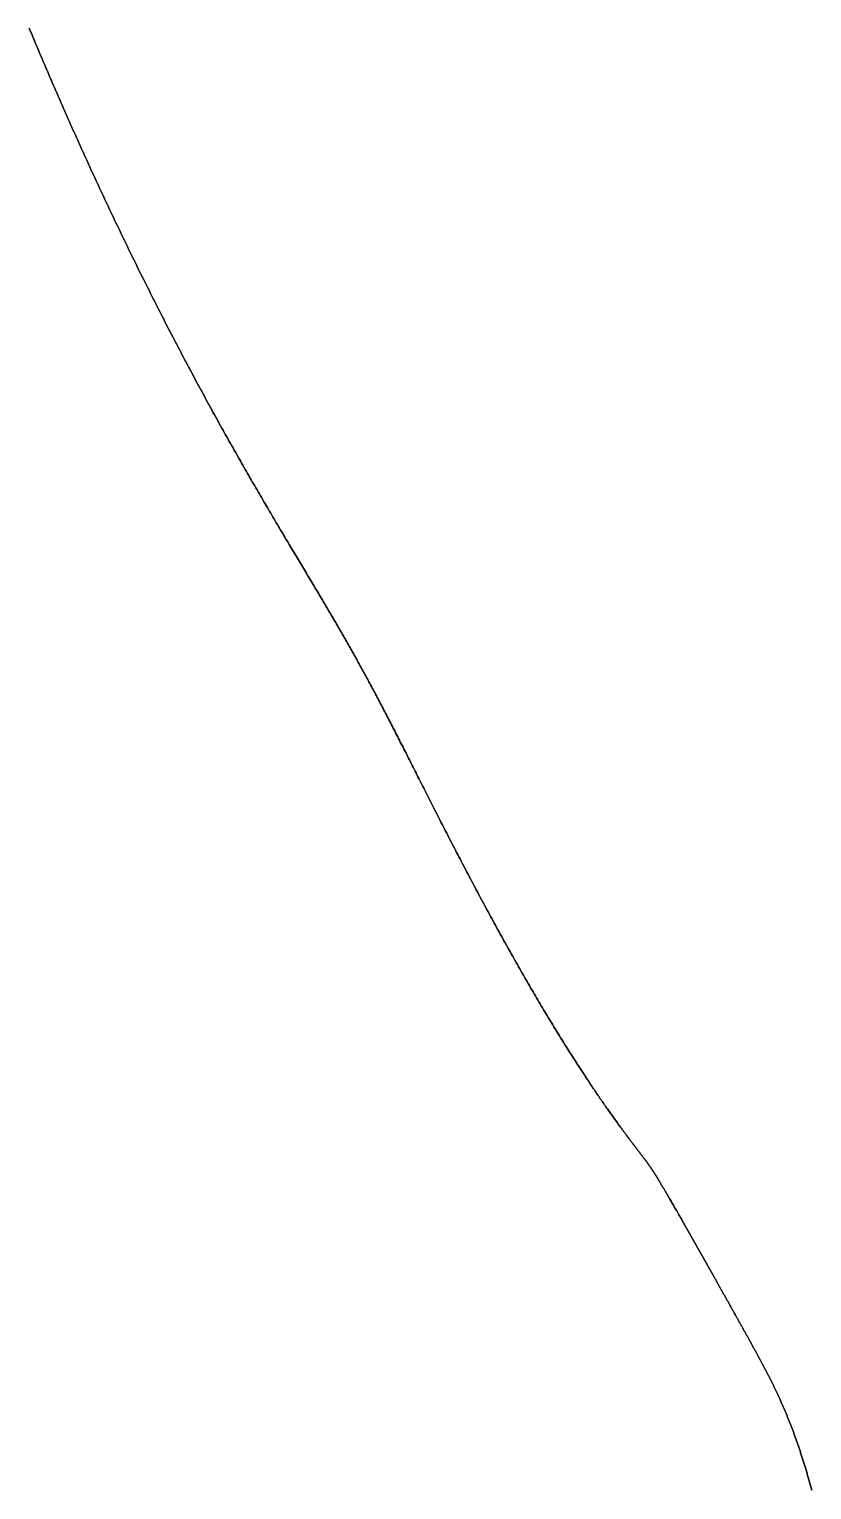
# Model space of a CAD drawing. Header units: inches. Extents: x 130170 to 284068, y 377793 to 804530.
# Drawn here: x 253971.2 to 254018.1, y 736080.4 to 736167.9 of the extents above; entities that cross this region are included whole.
import ezdxf

# ---------------------------------------------------------------- set-up
doc = ezdxf.new("R2010")
doc.units = ezdxf.units.IN
doc.header["$MEASUREMENT"] = 0
doc.layers.add('muni_il', color=7, linetype='Continuous')

msp = doc.modelspace()

# ---------------------------------------------------------------- linework, layer by layer
at = {"layer": 'muni_il'}
for points in [[(253971.24, 736167.952), (253971.304, 736167.799), (253971.367, 736167.646), (253971.431, 736167.493), (253971.496, 736167.34), (253971.56, 736167.186), (253971.624, 736167.033), (253971.689, 736166.879), (253971.754, 736166.725), (253971.819, 736166.57), (253971.885, 736166.416), (253971.95, 736166.261), (253972.016, 736166.106), (253972.082, 736165.951), (253972.148, 736165.796), (253972.214, 736165.641), (253972.28, 736165.485), (253972.347, 736165.33), (253972.414, 736165.174), (253972.481, 736165.018), (253972.548, 736164.862), (253972.616, 736164.705), (253972.683, 736164.549), (253972.751, 736164.393), (253972.819, 736164.236), (253972.887, 736164.079), (253972.956, 736163.922), (253973.024, 736163.765), (253973.093, 736163.608), (253973.162, 736163.45), (253973.231, 736163.293), (253973.3, 736163.135), (253973.369, 736162.978), (253973.439, 736162.82), (253973.509, 736162.662), (253973.579, 736162.504), (253973.649, 736162.346), (253973.719, 736162.187), (253973.79, 736162.029), (253973.86, 736161.871), (253973.931, 736161.712), (253974.002, 736161.554), (253974.073, 736161.395), (253974.144, 736161.236), (253974.216, 736161.078), (253974.288, 736160.919), (253974.359, 736160.76), (253974.431, 736160.601), (253974.503, 736160.442), (253974.576, 736160.283), (253974.648, 736160.124), (253974.721, 736159.964), (253974.793, 736159.805), (253974.866, 736159.646), (253974.939, 736159.487), (253975.013, 736159.328), (253975.086, 736159.168), (253975.159, 736159.009), (253975.233, 736158.85), (253975.307, 736158.69), (253975.381, 736158.531), (253975.455, 736158.372), (253975.529, 736158.213), (253975.604, 736158.053), (253975.678, 736157.894), (253975.753, 736157.735), (253975.827, 736157.575), (253975.902, 736157.416), (253975.977, 736157.257), (253976.052, 736157.098), (253976.128, 736156.939), (253976.203, 736156.78), (253976.279, 736156.621), (253976.354, 736156.462), (253976.43, 736156.303), (253976.506, 736156.144), (253976.582, 736155.986), (253976.658, 736155.827), (253976.734, 736155.669), (253976.81, 736155.51), (253976.887, 736155.352), (253976.963, 736155.193), (253977.04, 736155.035), (253977.116, 736154.877), (253977.193, 736154.719), (253977.27, 736154.562), (253977.347, 736154.404), (253977.424, 736154.246), (253977.501, 736154.089), (253977.578, 736153.932), (253977.656, 736153.775), (253977.733, 736153.618), (253977.81, 736153.461), (253977.888, 736153.304), (253977.965, 736153.148), (253978.043, 736152.992), (253978.121, 736152.835), (253978.198, 736152.68), (253978.276, 736152.524), (253978.354, 736152.368), (253978.432, 736152.213), (253978.51, 736152.058), (253978.588, 736151.903), (253978.666, 736151.748), (253978.744, 736151.594), (253978.822, 736151.44), (253978.9, 736151.286), (253978.978, 736151.132), (253979.057, 736150.978), (253979.135, 736150.825), (253979.213, 736150.672), (253979.291, 736150.52), (253979.369, 736150.367), (253979.448, 736150.215), (253979.526, 736150.063), (253979.604, 736149.912), (253979.682, 736149.76), (253979.761, 736149.609), (253979.839, 736149.459), (253979.917, 736149.308), (253979.995, 736149.158), (253980.073, 736149.008), (253980.152, 736148.859), (253980.23, 736148.71), (253980.308, 736148.561), (253980.386, 736148.413), (253980.464, 736148.265), (253980.542, 736148.117), (253980.62, 736147.97), (253980.698, 736147.823), (253980.776, 736147.676), (253980.854, 736147.53), (253980.931, 736147.384), (253981.009, 736147.239), (253981.087, 736147.093), (253981.164, 736146.949), (253981.242, 736146.804), (253981.319, 736146.661), (253981.396, 736146.517), (253981.474, 736146.374), (253981.551, 736146.231), (253981.628, 736146.089), (253981.705, 736145.947), (253981.782, 736145.806), (253981.859, 736145.665), (253981.935, 736145.525), (253982.012, 736145.384), (253982.088, 736145.245), (253982.165, 736145.106), (253982.241, 736144.967), (253982.317, 736144.829), (253982.393, 736144.691), (253982.469, 736144.554), (253982.545, 736144.417), (253982.62, 736144.281), (253982.696, 736144.145), (253982.771, 736144.009), (253982.846, 736143.874), (253982.921, 736143.74), (253982.996, 736143.606), (253983.071, 736143.473), (253983.145, 736143.34), (253983.22, 736143.207), (253983.294, 736143.075), (253983.368, 736142.944), (253983.442, 736142.813), (253983.515, 736142.683), (253983.589, 736142.553), (253983.662, 736142.423), (253983.736, 736142.295), (253983.808, 736142.166), (253983.881, 736142.038), (253983.954, 736141.911), (253984.026, 736141.784), (253984.099, 736141.658), (253984.171, 736141.533), (253984.242, 736141.407), (253984.314, 736141.283), (253984.385, 736141.159), (253984.457, 736141.035), (253984.528, 736140.912), (253984.598, 736140.789), (253984.669, 736140.668), (253984.739, 736140.546), (253984.809, 736140.425), (253984.879, 736140.305), (253984.949, 736140.185), (253985.018, 736140.066), (253985.088, 736139.947), (253985.157, 736139.829), (253985.225, 736139.711), (253985.294, 736139.594), (253985.362, 736139.477), (253985.43, 736139.361), (253985.498, 736139.246), (253985.566, 736139.131), (253985.633, 736139.016), (253985.7, 736138.902), (253985.767, 736138.789), (253985.833, 736138.676), (253985.9, 736138.564), (253985.966, 736138.452), (253986.032, 736138.341), (253986.097, 736138.23), (253986.163, 736138.12), (253986.228, 736138.01), (253986.293, 736137.901), (253986.357, 736137.792), (253986.422, 736137.683), (253986.486, 736137.576), (253986.55, 736137.468), (253986.613, 736137.362), (253986.677, 736137.255), (253986.74, 736137.15), (253986.802, 736137.044), (253986.865, 736136.939), (253986.927, 736136.835), (253986.989, 736136.731), (253987.051, 736136.628), (253987.113, 736136.525), (253987.174, 736136.422), (253987.235, 736136.32), (253987.296, 736136.218), (253987.356, 736136.117), (253987.417, 736136.017), (253987.477, 736135.916), (253987.536, 736135.816), (253987.596, 736135.717), (253987.655, 736135.618), (253987.714, 736135.519), (253987.773, 736135.421), (253987.832, 736135.323), (253987.89, 736135.226), (253987.948, 736135.129), (253988.006, 736135.032), (253988.063, 736134.935), (253988.121, 736134.84), (253988.178, 736134.744), (253988.235, 736134.649), (253988.291, 736134.554), (253988.348, 736134.459), (253988.404, 736134.365), (253988.46, 736134.271), (253988.516, 736134.177), (253988.571, 736134.084), (253988.626, 736133.991), (253988.682, 736133.898), (253988.736, 736133.806), (253988.791, 736133.714), (253988.846, 736133.622), (253988.9, 736133.53), (253988.954, 736133.439), (253989.008, 736133.348), (253989.061, 736133.257), (253989.115, 736133.166), (253989.168, 736133.076), (253989.221, 736132.985), (253989.274, 736132.895), (253989.327, 736132.805), (253989.379, 736132.716), (253989.432, 736132.626), (253989.484, 736132.537), (253989.536, 736132.447), (253989.588, 736132.358), (253989.64, 736132.27), (253989.691, 736132.181), (253989.743, 736132.092), (253989.794, 736132.003), (253989.845, 736131.915), (253989.896, 736131.827), (253989.947, 736131.738), (253989.998, 736131.65), (253990.048, 736131.562), (253990.099, 736131.474), (253990.149, 736131.386), (253990.2, 736131.298), (253990.25, 736131.21), (253990.3, 736131.122), (253990.35, 736131.034), (253990.4, 736130.946), (253990.449, 736130.858), (253990.499, 736130.77), (253990.549, 736130.681), (253990.598, 736130.593), (253990.648, 736130.505), (253990.697, 736130.417), (253990.746, 736130.329), (253990.796, 736130.24), (253990.845, 736130.152), (253990.894, 736130.063), (253990.943, 736129.974), (253990.992, 736129.886), (253991.042, 736129.797), (253991.091, 736129.708), (253991.14, 736129.618), (253991.189, 736129.529), (253991.238, 736129.439), (253991.287, 736129.35), (253991.336, 736129.26), (253991.385, 736129.17), (253991.434, 736129.079), (253991.483, 736128.989), (253991.532, 736128.898), (253991.581, 736128.807), (253991.63, 736128.716), (253991.679, 736128.624), (253991.728, 736128.533), (253991.777, 736128.441), (253991.827, 736128.348), (253991.876, 736128.256), (253991.925, 736128.163), (253991.975, 736128.07), (253992.024, 736127.976), (253992.074, 736127.883), (253992.123, 736127.789), (253992.173, 736127.694), (253992.223, 736127.599), (253992.273, 736127.504), (253992.323, 736127.409), (253992.373, 736127.313), (253992.423, 736127.217), (253992.474, 736127.121), (253992.524, 736127.024), (253992.575, 736126.926), (253992.626, 736126.829), (253992.676, 736126.731), (253992.727, 736126.632), (253992.779, 736126.533), (253992.83, 736126.434), (253992.881, 736126.334), (253992.933, 736126.234), (253992.985, 736126.134), (253993.037, 736126.033), (253993.089, 736125.931), (253993.141, 736125.829), (253993.193, 736125.727), (253993.246, 736125.624), (253993.299, 736125.521), (253993.352, 736125.417), (253993.405, 736125.313), (253993.458, 736125.209), (253993.512, 736125.104), (253993.566, 736124.998), (253993.62, 736124.892), (253993.674, 736124.785), (253993.728, 736124.678), (253993.783, 736124.571), (253993.838, 736124.463), (253993.893, 736124.354), (253993.948, 736124.245), (253994.004, 736124.136), (253994.059, 736124.026), (253994.115, 736123.916), (253994.171, 736123.805), (253994.228, 736123.693), (253994.285, 736123.581), (253994.342, 736123.469), (253994.399, 736123.356), (253994.456, 736123.243), (253994.514, 736123.129), (253994.572, 736123.014), (253994.63, 736122.9), (253994.688, 736122.784), (253994.747, 736122.668), (253994.806, 736122.552), (253994.865, 736122.435), (253994.925, 736122.318), (253994.984, 736122.2), (253995.044, 736122.082), (253995.105, 736121.963), (253995.165, 736121.844), (253995.226, 736121.724), (253995.287, 736121.604), (253995.348, 736121.484), (253995.41, 736121.363), (253995.472, 736121.241), (253995.534, 736121.119), (253995.596, 736120.997), (253995.659, 736120.874), (253995.722, 736120.751), (253995.785, 736120.627), (253995.848, 736120.503), (253995.912, 736120.379), (253995.976, 736120.254), (253996.04, 736120.129), (253996.104, 736120.003), (253996.169, 736119.877), (253996.234, 736119.751), (253996.299, 736119.624), (253996.365, 736119.497), (253996.43, 736119.369), (253996.496, 736119.241), (253996.562, 736119.113), (253996.629, 736118.985), (253996.696, 736118.856), (253996.763, 736118.727), (253996.83, 736118.598), (253996.897, 736118.468), (253996.965, 736118.338), (253997.033, 736118.208), (253997.101, 736118.078), (253997.169, 736117.947), (253997.237, 736117.816), (253997.306, 736117.685), (253997.375, 736117.554), (253997.444, 736117.422), (253997.513, 736117.29), (253997.583, 736117.158), (253997.653, 736117.026), (253997.723, 736116.894), (253997.793, 736116.762), (253997.863, 736116.629), (253997.933, 736116.497), (253998.004, 736116.364), (253998.075, 736116.231), (253998.146, 736116.098), (253998.217, 736115.965), (253998.288, 736115.832), (253998.359, 736115.699), (253998.431, 736115.566), (253998.503, 736115.433), (253998.574, 736115.3), (253998.646, 736115.167), (253998.718, 736115.034), (253998.79, 736114.901), (253998.863, 736114.768), (253998.935, 736114.635), (253999.007, 736114.502), (253999.08, 736114.369), (253999.152, 736114.237), (253999.225, 736114.104), (253999.298, 736113.972), (253999.37, 736113.84), (253999.443, 736113.707), (253999.516, 736113.576), (253999.589, 736113.444), (253999.662, 736113.312), (253999.735, 736113.181), (253999.808, 736113.05), (253999.881, 736112.919), (253999.954, 736112.789), (254000.027, 736112.659), (254000.1, 736112.529), (254000.173, 736112.399), (254000.246, 736112.27), (254000.318, 736112.141), (254000.391, 736112.012), (254000.464, 736111.884), (254000.537, 736111.756), (254000.61, 736111.629), (254000.682, 736111.501), (254000.755, 736111.375), (254000.827, 736111.248), (254000.899, 736111.123), (254000.972, 736110.997), (254001.044, 736110.872), (254001.116, 736110.748), (254001.188, 736110.624), (254001.26, 736110.5), (254001.331, 736110.378), (254001.403, 736110.255), (254001.474, 736110.133), (254001.545, 736110.012), (254001.616, 736109.891), (254001.687, 736109.771), (254001.758, 736109.651), (254001.828, 736109.532), (254001.899, 736109.414), (254001.969, 736109.296), (254002.039, 736109.179), (254002.108, 736109.063), (254002.178, 736108.947), (254002.247, 736108.832), (254002.316, 736108.717), (254002.385, 736108.603), (254002.453, 736108.49), (254002.521, 736108.378), (254002.589, 736108.266), (254002.657, 736108.155), (254002.724, 736108.045), (254002.791, 736107.935), (254002.858, 736107.826), (254002.925, 736107.718), (254002.991, 736107.611), (254003.057, 736107.504), (254003.122, 736107.399), (254003.188, 736107.294), (254003.253, 736107.19), (254003.317, 736107.086), (254003.382, 736106.983), (254003.446, 736106.882), (254003.509, 736106.781), (254003.573, 736106.681), (254003.635, 736106.581), (254003.698, 736106.483), (254003.76, 736106.385), (254003.822, 736106.288), (254003.883, 736106.192), (254003.944, 736106.097), (254004.005, 736106.002), (254004.065, 736105.909), (254004.125, 736105.816), (254004.184, 736105.725), (254004.243, 736105.634), (254004.302, 736105.544), (254004.36, 736105.454), (254004.418, 736105.366), (254004.475, 736105.279), (254004.532, 736105.192), (254004.589, 736105.106), (254004.645, 736105.021), (254004.7, 736104.938), (254004.756, 736104.854), (254004.81, 736104.772), (254004.865, 736104.691), (254004.918, 736104.61), (254004.972, 736104.531), (254005.025, 736104.452), (254005.077, 736104.374), (254005.129, 736104.297), (254005.181, 736104.221), (254005.232, 736104.146), (254005.283, 736104.071), (254005.333, 736103.998), (254005.383, 736103.925), (254005.432, 736103.853), (254005.481, 736103.782), (254005.529, 736103.712), (254005.577, 736103.643), (254005.624, 736103.575), (254005.671, 736103.507), (254005.718, 736103.44), (254005.764, 736103.374), (254005.809, 736103.309), (254005.854, 736103.245), (254005.899, 736103.182), (254005.943, 736103.119), (254005.986, 736103.057), (254006.03, 736102.997), (254006.072, 736102.936), (254006.114, 736102.877), (254006.156, 736102.819), (254006.197, 736102.761), (254006.238, 736102.704), (254006.278, 736102.648), (254006.318, 736102.592), (254006.357, 736102.538), (254006.396, 736102.484), (254006.435, 736102.431), (254006.473, 736102.378), (254006.51, 736102.327), (254006.547, 736102.276), (254006.584, 736102.226), (254006.62, 736102.177), (254006.655, 736102.128), (254006.69, 736102.08), (254006.725, 736102.033), (254006.759, 736101.986), (254006.793, 736101.941), (254006.826, 736101.895), (254006.859, 736101.851), (254006.892, 736101.807), (254006.924, 736101.764), (254006.955, 736101.722), (254006.986, 736101.68), (254007.017, 736101.639), (254007.047, 736101.598), (254007.077, 736101.559), (254007.106, 736101.519), (254007.136, 736101.481), (254007.164, 736101.443), (254007.192, 736101.405), (254007.22, 736101.369), (254007.247, 736101.332), (254007.274, 736101.297), (254007.301, 736101.262), (254007.327, 736101.227), (254007.352, 736101.193), (254007.378, 736101.16), (254007.403, 736101.127), (254007.427, 736101.095), (254007.451, 736101.063), (254007.475, 736101.032), (254007.499, 736101.001), (254007.522, 736100.971), (254007.545, 736100.941), (254007.567, 736100.912), (254007.589, 736100.883), (254007.611, 736100.855), (254007.632, 736100.827), (254007.653, 736100.799), (254007.673, 736100.772), (254007.694, 736100.746), (254007.714, 736100.72), (254007.733, 736100.694), (254007.753, 736100.669), (254007.772, 736100.644), (254007.791, 736100.619), (254007.809, 736100.595), (254007.827, 736100.572), (254007.845, 736100.548), (254007.863, 736100.525), (254007.88, 736100.502), (254007.897, 736100.48), (254007.914, 736100.458), (254007.93, 736100.436), (254007.946, 736100.415), (254007.962, 736100.394), (254007.978, 736100.373), (254007.994, 736100.353), (254008.009, 736100.333), (254008.024, 736100.313), (254008.039, 736100.293), (254008.054, 736100.274), (254008.068, 736100.254), (254008.082, 736100.235), (254008.096, 736100.217), (254008.11, 736100.198), (254008.124, 736100.18), (254008.137, 736100.162), (254008.151, 736100.144), (254008.164, 736100.126), (254008.177, 736100.108), (254008.19, 736100.091), (254008.202, 736100.074), (254008.215, 736100.057), (254008.227, 736100.039), (254008.24, 736100.023), (254008.252, 736100.006), (254008.264, 736099.989), (254008.276, 736099.973), (254008.288, 736099.956), (254008.299, 736099.94), (254008.311, 736099.923), (254008.323, 736099.907), (254008.334, 736099.891), (254008.346, 736099.874), (254008.357, 736099.858), (254008.369, 736099.842), (254008.38, 736099.826), (254008.391, 736099.809), (254008.403, 736099.793), (254008.414, 736099.777), (254008.425, 736099.761), (254008.436, 736099.744), (254008.447, 736099.728), (254008.458, 736099.712), (254008.47, 736099.695), (254008.481, 736099.678), (254008.492, 736099.662), (254008.503, 736099.645), (254008.515, 736099.628), (254008.526, 736099.611), (254008.538, 736099.594), (254008.549, 736099.576), (254008.56, 736099.559), (254008.572, 736099.541), (254008.584, 736099.523), (254008.595, 736099.505), (254008.607, 736099.487), (254008.619, 736099.468), (254008.631, 736099.45), (254008.643, 736099.431), (254008.656, 736099.412), (254008.668, 736099.392), (254008.681, 736099.372), (254008.693, 736099.352), (254008.706, 736099.332), (254008.719, 736099.311), (254008.732, 736099.29), (254008.746, 736099.269), (254008.759, 736099.247), (254008.773, 736099.225), (254008.787, 736099.203), (254008.801, 736099.18), (254008.815, 736099.157), (254008.83, 736099.134), (254008.844, 736099.109), (254008.86, 736099.085), (254008.875, 736099.06), (254008.89, 736099.035), (254008.906, 736099.009), (254008.922, 736098.982), (254008.939, 736098.955), (254008.955, 736098.928), (254008.972, 736098.9), (254008.989, 736098.871), (254009.007, 736098.842), (254009.025, 736098.812), (254009.043, 736098.781), (254009.062, 736098.75), (254009.081, 736098.718), (254009.101, 736098.685), (254009.121, 736098.652), (254009.141, 736098.618), (254009.162, 736098.583), (254009.183, 736098.547), (254009.204, 736098.51), (254009.227, 736098.473), (254009.249, 736098.434), (254009.272, 736098.395), (254009.296, 736098.355), (254009.32, 736098.313), (254009.345, 736098.271), (254009.371, 736098.228), (254009.397, 736098.183), (254009.424, 736098.137), (254009.451, 736098.09), (254009.479, 736098.042), (254009.508, 736097.993), (254009.537, 736097.942), (254009.568, 736097.89), (254009.599, 736097.836), (254009.631, 736097.781), (254009.664, 736097.725), (254009.697, 736097.667), (254009.732, 736097.607), (254009.768, 736097.545), (254009.804, 736097.482), (254009.842, 736097.417), (254009.881, 736097.35), (254009.921, 736097.281), (254009.962, 736097.21), (254010.004, 736097.137), (254010.047, 736097.062), (254010.092, 736096.984), (254010.138, 736096.904), (254010.185, 736096.822), (254010.234, 736096.738), (254010.284, 736096.65), (254010.336, 736096.56), (254011.946, 736093.708), (254011.952, 736093.697), (254011.957, 736093.689), (254011.963, 736093.679), (254011.97, 736093.666), (254011.978, 736093.652), (254011.986, 736093.637), (254011.996, 736093.62), (254012.006, 736093.602), (254012.017, 736093.582), (254012.029, 736093.562), (254012.041, 736093.54), (254012.054, 736093.518), (254012.067, 736093.494), (254012.081, 736093.47), (254012.095, 736093.445), (254012.109, 736093.419), (254012.124, 736093.393), (254012.139, 736093.366), (254012.155, 736093.338), (254012.17, 736093.31), (254012.186, 736093.282), (254012.203, 736093.253), (254012.219, 736093.223), (254012.236, 736093.193), (254012.253, 736093.163), (254012.27, 736093.132), (254012.288, 736093.101), (254012.305, 736093.07), (254012.323, 736093.038), (254012.341, 736093.006), (254012.359, 736092.974), (254012.378, 736092.941), (254012.396, 736092.908), (254012.415, 736092.875), (254012.433, 736092.841), (254012.452, 736092.807), (254012.471, 736092.773), (254012.491, 736092.739), (254012.51, 736092.704), (254012.53, 736092.669), (254012.549, 736092.634), (254012.569, 736092.599), (254012.589, 736092.563), (254012.609, 736092.527), (254012.629, 736092.491), (254012.649, 736092.455), (254012.67, 736092.418), (254012.69, 736092.382), (254012.711, 736092.344), (254012.732, 736092.307), (254012.753, 736092.27), (254012.774, 736092.232), (254012.795, 736092.194), (254012.816, 736092.156), (254012.838, 736092.118), (254012.859, 736092.079), (254012.881, 736092.04), (254012.903, 736092.001), (254012.924, 736091.962), (254012.946, 736091.923), (254012.968, 736091.884), (254012.99, 736091.844), (254013.013, 736091.804), (254013.035, 736091.764), (254013.057, 736091.724), (254013.08, 736091.684), (254013.102, 736091.643), (254013.125, 736091.603), (254013.148, 736091.562), (254013.17, 736091.521), (254013.193, 736091.481), (254013.216, 736091.439), (254013.239, 736091.398), (254013.262, 736091.357), (254013.285, 736091.316), (254013.308, 736091.274), (254013.332, 736091.233), (254013.355, 736091.191), (254013.378, 736091.15), (254013.401, 736091.108), (254013.425, 736091.066), (254013.448, 736091.024), (254013.471, 736090.982), (254013.495, 736090.941), (254013.518, 736090.899), (254013.542, 736090.857), (254013.565, 736090.815), (254013.589, 736090.773), (254013.612, 736090.731), (254013.635, 736090.689), (254013.659, 736090.647), (254013.682, 736090.605), (254013.706, 736090.563), (254013.729, 736090.521), (254013.753, 736090.479), (254013.776, 736090.437), (254013.799, 736090.396), (254013.823, 736090.354), (254013.846, 736090.312), (254013.869, 736090.27), (254013.893, 736090.229), (254013.916, 736090.187), (254013.939, 736090.146), (254013.962, 736090.104), (254013.985, 736090.063), (254014.008, 736090.022), (254014.031, 736089.98), (254014.054, 736089.939), (254014.077, 736089.898), (254014.1, 736089.857), (254014.123, 736089.816), (254014.146, 736089.775), (254014.168, 736089.735), (254014.191, 736089.694), (254014.214, 736089.653), (254014.236, 736089.613), (254014.259, 736089.572), (254014.281, 736089.532), (254014.304, 736089.492), (254014.326, 736089.452), (254014.348, 736089.412), (254014.37, 736089.372), (254014.392, 736089.332), (254014.414, 736089.292), (254014.437, 736089.253), (254014.458, 736089.213), (254014.48, 736089.174), (254014.502, 736089.134), (254014.524, 736089.095), (254014.546, 736089.056), (254014.567, 736089.017), (254014.589, 736088.978), (254014.61, 736088.939), (254014.632, 736088.9), (254014.653, 736088.861), (254014.674, 736088.822), (254014.695, 736088.784), (254014.717, 736088.745), (254014.738, 736088.707), (254014.759, 736088.668), (254014.78, 736088.63), (254014.801, 736088.592), (254014.822, 736088.554), (254014.842, 736088.516), (254014.863, 736088.477), (254014.884, 736088.44), (254014.904, 736088.402), (254014.925, 736088.364), (254014.946, 736088.326), (254014.966, 736088.288), (254014.986, 736088.25), (254015.007, 736088.212), (254015.027, 736088.175), (254015.047, 736088.137), (254015.067, 736088.099), (254015.088, 736088.062), (254015.108, 736088.024), (254015.128, 736087.987), (254015.148, 736087.949), (254015.168, 736087.911), (254015.188, 736087.874), (254015.207, 736087.836), (254015.227, 736087.799), (254015.247, 736087.761), (254015.267, 736087.724), (254015.287, 736087.686), (254015.306, 736087.648), (254015.326, 736087.611), (254015.346, 736087.573), (254015.365, 736087.536), (254015.385, 736087.498), (254015.404, 736087.46), (254015.424, 736087.422), (254015.443, 736087.385), (254015.463, 736087.347), (254015.482, 736087.309), (254015.502, 736087.271), (254015.521, 736087.233), (254015.54, 736087.195), (254015.56, 736087.156), (254015.579, 736087.118), (254015.598, 736087.08), (254015.617, 736087.042), (254015.637, 736087.003), (254015.656, 736086.965), (254015.675, 736086.926), (254015.694, 736086.887), (254015.713, 736086.849), (254015.732, 736086.81), (254015.752, 736086.771), (254015.771, 736086.732), (254015.79, 736086.693), (254015.809, 736086.654), (254015.828, 736086.614), (254015.847, 736086.575), (254015.866, 736086.535), (254015.885, 736086.495), (254015.904, 736086.455), (254015.923, 736086.415), (254015.942, 736086.375), (254015.962, 736086.335), (254015.98, 736086.295), (254016, 736086.254), (254016.019, 736086.214), (254016.038, 736086.173), (254016.057, 736086.132), (254016.076, 736086.091), (254016.095, 736086.049), (254016.114, 736086.008), (254016.133, 736085.967), (254016.152, 736085.925), (254016.171, 736085.883), (254016.19, 736085.841), (254016.209, 736085.799), (254016.228, 736085.757), (254016.247, 736085.714), (254016.266, 736085.671), (254016.285, 736085.628), (254016.304, 736085.585), (254016.323, 736085.542), (254016.342, 736085.499), (254016.361, 736085.455), (254016.38, 736085.411), (254016.399, 736085.367), (254016.418, 736085.323), (254016.437, 736085.279), (254016.456, 736085.234), (254016.475, 736085.19), (254016.494, 736085.145), (254016.513, 736085.099), (254016.532, 736085.054), (254016.551, 736085.008), (254016.57, 736084.963), (254016.589, 736084.917), (254016.608, 736084.87), (254016.627, 736084.824), (254016.646, 736084.777), (254016.666, 736084.73), (254016.685, 736084.683), (254016.704, 736084.636), (254016.723, 736084.589), (254016.742, 736084.541), (254016.761, 736084.493), (254016.78, 736084.445), (254016.799, 736084.396), (254016.818, 736084.347), (254016.837, 736084.298), (254016.856, 736084.249), (254016.875, 736084.2), (254016.894, 736084.15), (254016.913, 736084.1), (254016.932, 736084.05), (254016.951, 736084), (254016.97, 736083.949), (254016.989, 736083.898), (254017.008, 736083.847), (254017.027, 736083.795), (254017.046, 736083.743), (254017.065, 736083.691), (254017.084, 736083.639), (254017.103, 736083.587), (254017.122, 736083.534), (254017.141, 736083.481), (254017.16, 736083.427), (254017.179, 736083.374), (254017.198, 736083.32), (254017.217, 736083.265), (254017.236, 736083.211), (254017.255, 736083.156), (254017.274, 736083.101), (254017.293, 736083.045), (254017.312, 736082.99), (254017.331, 736082.934), (254017.35, 736082.877), (254017.369, 736082.82), (254017.388, 736082.764), (254017.407, 736082.706), (254017.426, 736082.649), (254017.445, 736082.591), (254017.464, 736082.532), (254017.483, 736082.474), (254017.502, 736082.415), (254017.521, 736082.356), (254017.54, 736082.296), (254017.559, 736082.236), (254017.578, 736082.176), (254017.597, 736082.115), (254017.616, 736082.054), (254017.635, 736081.993), (254017.654, 736081.932), (254017.673, 736081.87), (254017.692, 736081.807), (254017.711, 736081.744), (254017.73, 736081.681), (254017.749, 736081.618), (254017.768, 736081.554), (254017.787, 736081.49), (254017.806, 736081.425), (254017.825, 736081.361), (254017.844, 736081.295), (254017.863, 736081.229), (254017.882, 736081.163), (254017.901, 736081.097), (254017.92, 736081.03), (254017.939, 736080.963), (254017.958, 736080.895), (254017.977, 736080.827), (254017.996, 736080.759), (254018.015, 736080.69), (254018.035, 736080.621), (254018.054, 736080.551), (254018.073, 736080.481), (254018.092, 736080.411)], [(254018.092, 736080.411), (254018.073, 736080.481), (254018.054, 736080.551), (254018.035, 736080.621), (254018.015, 736080.69), (254017.996, 736080.759), (254017.977, 736080.827), (254017.958, 736080.895), (254017.939, 736080.963), (254017.92, 736081.03), (254017.901, 736081.097), (254017.882, 736081.163), (254017.863, 736081.229), (254017.844, 736081.295), (254017.825, 736081.361), (254017.806, 736081.425), (254017.787, 736081.49), (254017.768, 736081.554), (254017.749, 736081.618), (254017.73, 736081.681), (254017.711, 736081.744), (254017.692, 736081.807), (254017.673, 736081.87), (254017.654, 736081.932), (254017.635, 736081.993), (254017.616, 736082.054), (254017.597, 736082.115), (254017.578, 736082.176), (254017.559, 736082.236), (254017.54, 736082.296), (254017.521, 736082.356), (254017.502, 736082.415), (254017.483, 736082.474), (254017.464, 736082.532), (254017.445, 736082.591), (254017.426, 736082.649), (254017.407, 736082.706), (254017.388, 736082.764), (254017.369, 736082.82), (254017.35, 736082.877), (254017.331, 736082.934), (254017.312, 736082.99), (254017.293, 736083.045), (254017.274, 736083.101), (254017.255, 736083.156), (254017.236, 736083.211), (254017.217, 736083.265), (254017.198, 736083.32), (254017.179, 736083.374), (254017.16, 736083.427), (254017.141, 736083.481), (254017.122, 736083.534), (254017.103, 736083.587), (254017.084, 736083.639), (254017.065, 736083.691), (254017.046, 736083.743), (254017.027, 736083.795), (254017.008, 736083.847), (254016.989, 736083.898), (254016.97, 736083.949), (254016.951, 736084), (254016.932, 736084.05), (254016.913, 736084.1), (254016.894, 736084.15), (254016.875, 736084.2), (254016.856, 736084.249), (254016.837, 736084.298), (254016.818, 736084.347), (254016.799, 736084.396), (254016.78, 736084.445), (254016.761, 736084.493), (254016.742, 736084.541), (254016.723, 736084.589), (254016.704, 736084.636), (254016.685, 736084.683), (254016.666, 736084.73), (254016.646, 736084.777), (254016.627, 736084.824), (254016.608, 736084.87), (254016.589, 736084.917), (254016.57, 736084.963), (254016.551, 736085.008), (254016.532, 736085.054), (254016.513, 736085.099), (254016.494, 736085.145), (254016.475, 736085.19), (254016.456, 736085.234), (254016.437, 736085.279), (254016.418, 736085.323), (254016.399, 736085.367), (254016.38, 736085.411), (254016.361, 736085.455), (254016.342, 736085.499), (254016.323, 736085.542), (254016.304, 736085.585), (254016.285, 736085.628), (254016.266, 736085.671), (254016.247, 736085.714), (254016.228, 736085.757), (254016.209, 736085.799), (254016.19, 736085.841), (254016.171, 736085.883), (254016.152, 736085.925), (254016.133, 736085.967), (254016.114, 736086.008), (254016.095, 736086.049), (254016.076, 736086.091), (254016.057, 736086.132), (254016.038, 736086.173), (254016.019, 736086.214), (254016, 736086.254), (254015.98, 736086.295), (254015.962, 736086.335), (254015.942, 736086.375), (254015.923, 736086.415), (254015.904, 736086.455), (254015.885, 736086.495), (254015.866, 736086.535), (254015.847, 736086.575), (254015.828, 736086.614), (254015.809, 736086.654), (254015.79, 736086.693), (254015.771, 736086.732), (254015.752, 736086.771), (254015.732, 736086.81), (254015.713, 736086.849), (254015.694, 736086.887), (254015.675, 736086.926), (254015.656, 736086.965), (254015.637, 736087.003), (254015.617, 736087.042), (254015.598, 736087.08), (254015.579, 736087.118), (254015.56, 736087.156), (254015.54, 736087.195), (254015.521, 736087.233), (254015.502, 736087.271), (254015.482, 736087.309), (254015.463, 736087.347), (254015.443, 736087.385), (254015.424, 736087.422), (254015.404, 736087.46), (254015.385, 736087.498), (254015.365, 736087.536), (254015.346, 736087.573), (254015.326, 736087.611), (254015.306, 736087.648), (254015.287, 736087.686), (254015.267, 736087.724), (254015.247, 736087.761), (254015.227, 736087.799), (254015.207, 736087.836), (254015.188, 736087.874), (254015.168, 736087.911), (254015.148, 736087.949), (254015.128, 736087.987), (254015.108, 736088.024), (254015.088, 736088.062), (254015.067, 736088.099), (254015.047, 736088.137), (254015.027, 736088.175), (254015.007, 736088.212), (254014.986, 736088.25), (254014.966, 736088.288), (254014.946, 736088.326), (254014.925, 736088.364), (254014.904, 736088.402), (254014.884, 736088.44), (254014.863, 736088.477), (254014.842, 736088.516), (254014.822, 736088.554), (254014.801, 736088.592), (254014.78, 736088.63), (254014.759, 736088.668), (254014.738, 736088.707), (254014.717, 736088.745), (254014.695, 736088.784), (254014.674, 736088.822), (254014.653, 736088.861), (254014.632, 736088.9), (254014.61, 736088.939), (254014.589, 736088.978), (254014.567, 736089.017), (254014.546, 736089.056), (254014.524, 736089.095), (254014.502, 736089.134), (254014.48, 736089.174), (254014.458, 736089.213), (254014.437, 736089.253), (254014.414, 736089.292), (254014.392, 736089.332), (254014.37, 736089.372), (254014.348, 736089.412), (254014.326, 736089.452), (254014.304, 736089.492), (254014.281, 736089.532), (254014.259, 736089.572), (254014.236, 736089.613), (254014.214, 736089.653), (254014.191, 736089.694), (254014.168, 736089.735), (254014.146, 736089.775), (254014.123, 736089.816), (254014.1, 736089.857), (254014.077, 736089.898), (254014.054, 736089.939), (254014.031, 736089.98), (254014.008, 736090.022), (254013.985, 736090.063), (254013.962, 736090.104), (254013.939, 736090.146), (254013.916, 736090.187), (254013.893, 736090.229), (254013.869, 736090.27), (254013.846, 736090.312), (254013.823, 736090.354), (254013.799, 736090.396), (254013.776, 736090.437), (254013.753, 736090.479), (254013.729, 736090.521), (254013.706, 736090.563), (254013.682, 736090.605), (254013.659, 736090.647), (254013.635, 736090.689), (254013.612, 736090.731), (254013.589, 736090.773), (254013.565, 736090.815), (254013.542, 736090.857), (254013.518, 736090.899), (254013.495, 736090.941), (254013.471, 736090.982), (254013.448, 736091.024), (254013.425, 736091.066), (254013.401, 736091.108), (254013.378, 736091.15), (254013.355, 736091.191), (254013.332, 736091.233), (254013.308, 736091.274), (254013.285, 736091.316), (254013.262, 736091.357), (254013.239, 736091.398), (254013.216, 736091.439), (254013.193, 736091.481), (254013.17, 736091.521), (254013.148, 736091.562), (254013.125, 736091.603), (254013.102, 736091.643), (254013.08, 736091.684), (254013.057, 736091.724), (254013.035, 736091.764), (254013.013, 736091.804), (254012.99, 736091.844), (254012.968, 736091.884), (254012.946, 736091.923), (254012.924, 736091.962), (254012.903, 736092.001), (254012.881, 736092.04), (254012.859, 736092.079), (254012.838, 736092.118), (254012.816, 736092.156), (254012.795, 736092.194), (254012.774, 736092.232), (254012.753, 736092.27), (254012.732, 736092.307), (254012.711, 736092.344), (254012.69, 736092.382), (254012.67, 736092.418), (254012.649, 736092.455), (254012.629, 736092.491), (254012.609, 736092.527), (254012.589, 736092.563), (254012.569, 736092.599), (254012.549, 736092.634), (254012.53, 736092.669), (254012.51, 736092.704), (254012.491, 736092.739), (254012.471, 736092.773), (254012.452, 736092.807), (254012.433, 736092.841), (254012.415, 736092.875), (254012.396, 736092.908), (254012.378, 736092.941), (254012.359, 736092.974), (254012.341, 736093.006), (254012.323, 736093.038), (254012.305, 736093.07), (254012.288, 736093.101), (254012.27, 736093.132), (254012.253, 736093.163), (254012.236, 736093.193), (254012.219, 736093.223), (254012.203, 736093.253), (254012.186, 736093.282), (254012.17, 736093.31), (254012.155, 736093.338), (254012.139, 736093.366), (254012.124, 736093.393), (254012.109, 736093.419), (254012.095, 736093.445), (254012.081, 736093.47), (254012.067, 736093.494), (254012.054, 736093.518), (254012.041, 736093.54), (254012.029, 736093.562), (254012.017, 736093.582), (254012.006, 736093.602), (254011.996, 736093.62), (254011.986, 736093.637), (254011.978, 736093.652), (254011.97, 736093.666), (254011.963, 736093.679), (254011.957, 736093.689), (254011.952, 736093.697), (254011.946, 736093.708), (254010.336, 736096.56), (254010.284, 736096.65), (254010.234, 736096.738), (254010.185, 736096.822), (254010.138, 736096.904), (254010.092, 736096.984), (254010.047, 736097.062), (254010.004, 736097.137), (254009.962, 736097.21), (254009.921, 736097.281), (254009.881, 736097.35), (254009.842, 736097.417), (254009.804, 736097.482), (254009.768, 736097.545), (254009.732, 736097.607), (254009.697, 736097.667), (254009.664, 736097.725), (254009.631, 736097.781), (254009.599, 736097.836), (254009.568, 736097.89), (254009.537, 736097.942), (254009.508, 736097.993), (254009.479, 736098.042), (254009.451, 736098.09), (254009.424, 736098.137), (254009.397, 736098.183), (254009.371, 736098.228), (254009.345, 736098.271), (254009.32, 736098.313), (254009.296, 736098.355), (254009.272, 736098.395), (254009.249, 736098.434), (254009.227, 736098.473), (254009.204, 736098.51), (254009.183, 736098.547), (254009.162, 736098.583), (254009.141, 736098.618), (254009.121, 736098.652), (254009.101, 736098.685), (254009.081, 736098.718), (254009.062, 736098.75), (254009.043, 736098.781), (254009.025, 736098.812), (254009.007, 736098.842), (254008.989, 736098.871), (254008.972, 736098.9), (254008.955, 736098.928), (254008.939, 736098.955), (254008.922, 736098.982), (254008.906, 736099.009), (254008.89, 736099.035), (254008.875, 736099.06), (254008.86, 736099.085), (254008.844, 736099.109), (254008.83, 736099.134), (254008.815, 736099.157), (254008.801, 736099.18), (254008.787, 736099.203), (254008.773, 736099.225), (254008.759, 736099.247), (254008.746, 736099.269), (254008.732, 736099.29), (254008.719, 736099.311), (254008.706, 736099.332), (254008.693, 736099.352), (254008.681, 736099.372), (254008.668, 736099.392), (254008.656, 736099.412), (254008.643, 736099.431), (254008.631, 736099.45), (254008.619, 736099.468), (254008.607, 736099.487), (254008.595, 736099.505), (254008.584, 736099.523), (254008.572, 736099.541), (254008.56, 736099.559), (254008.549, 736099.576), (254008.538, 736099.594), (254008.526, 736099.611), (254008.515, 736099.628), (254008.503, 736099.645), (254008.492, 736099.662), (254008.481, 736099.678), (254008.47, 736099.695), (254008.458, 736099.712), (254008.447, 736099.728), (254008.436, 736099.744), (254008.425, 736099.761), (254008.414, 736099.777), (254008.403, 736099.793), (254008.391, 736099.809), (254008.38, 736099.826), (254008.369, 736099.842), (254008.357, 736099.858), (254008.346, 736099.874), (254008.334, 736099.891), (254008.323, 736099.907), (254008.311, 736099.923), (254008.299, 736099.94), (254008.288, 736099.956), (254008.276, 736099.973), (254008.264, 736099.989), (254008.252, 736100.006), (254008.24, 736100.023), (254008.227, 736100.039), (254008.215, 736100.057), (254008.202, 736100.074), (254008.19, 736100.091), (254008.177, 736100.108), (254008.164, 736100.126), (254008.151, 736100.144), (254008.137, 736100.162), (254008.124, 736100.18), (254008.11, 736100.198), (254008.096, 736100.217), (254008.082, 736100.235), (254008.068, 736100.254), (254008.054, 736100.274), (254008.039, 736100.293), (254008.024, 736100.313), (254008.009, 736100.333), (254007.994, 736100.353), (254007.978, 736100.373), (254007.962, 736100.394), (254007.946, 736100.415), (254007.93, 736100.436), (254007.914, 736100.458), (254007.897, 736100.48), (254007.88, 736100.502), (254007.863, 736100.525), (254007.845, 736100.548), (254007.827, 736100.572), (254007.809, 736100.595), (254007.791, 736100.619), (254007.772, 736100.644), (254007.753, 736100.669), (254007.733, 736100.694), (254007.714, 736100.72), (254007.694, 736100.746), (254007.673, 736100.772), (254007.653, 736100.799), (254007.632, 736100.827), (254007.611, 736100.855), (254007.589, 736100.883), (254007.567, 736100.912), (254007.545, 736100.941), (254007.522, 736100.971), (254007.499, 736101.001), (254007.475, 736101.032), (254007.451, 736101.063), (254007.427, 736101.095), (254007.403, 736101.127), (254007.378, 736101.16), (254007.352, 736101.193), (254007.327, 736101.227), (254007.301, 736101.262), (254007.274, 736101.297), (254007.247, 736101.332), (254007.22, 736101.369), (254007.192, 736101.405), (254007.164, 736101.443), (254007.136, 736101.481), (254007.106, 736101.519), (254007.077, 736101.559), (254007.047, 736101.598), (254007.017, 736101.639), (254006.986, 736101.68), (254006.955, 736101.722), (254006.924, 736101.764), (254006.892, 736101.807), (254006.859, 736101.851), (254006.826, 736101.895), (254006.793, 736101.941), (254006.759, 736101.986), (254006.725, 736102.033), (254006.69, 736102.08), (254006.655, 736102.128), (254006.62, 736102.177), (254006.584, 736102.226), (254006.547, 736102.276), (254006.51, 736102.327), (254006.473, 736102.378), (254006.435, 736102.431), (254006.396, 736102.484), (254006.357, 736102.538), (254006.318, 736102.592), (254006.278, 736102.648), (254006.238, 736102.704), (254006.197, 736102.761), (254006.156, 736102.819), (254006.114, 736102.877), (254006.072, 736102.936), (254006.03, 736102.997), (254005.986, 736103.057), (254005.943, 736103.119), (254005.899, 736103.182), (254005.854, 736103.245), (254005.809, 736103.309), (254005.764, 736103.374), (254005.718, 736103.44), (254005.671, 736103.507), (254005.624, 736103.575), (254005.577, 736103.643), (254005.529, 736103.712), (254005.481, 736103.782), (254005.432, 736103.853), (254005.383, 736103.925), (254005.333, 736103.998), (254005.283, 736104.071), (254005.232, 736104.146), (254005.181, 736104.221), (254005.129, 736104.297), (254005.077, 736104.374), (254005.025, 736104.452), (254004.972, 736104.531), (254004.918, 736104.61), (254004.865, 736104.691), (254004.81, 736104.772), (254004.756, 736104.854), (254004.7, 736104.938), (254004.645, 736105.021), (254004.589, 736105.106), (254004.532, 736105.192), (254004.475, 736105.279), (254004.418, 736105.366), (254004.36, 736105.454), (254004.302, 736105.544), (254004.243, 736105.634), (254004.184, 736105.725), (254004.125, 736105.816), (254004.065, 736105.909), (254004.005, 736106.002), (254003.944, 736106.097), (254003.883, 736106.192), (254003.822, 736106.288), (254003.76, 736106.385), (254003.698, 736106.483), (254003.635, 736106.581), (254003.573, 736106.681), (254003.509, 736106.781), (254003.446, 736106.882), (254003.382, 736106.983), (254003.317, 736107.086), (254003.253, 736107.19), (254003.188, 736107.294), (254003.122, 736107.399), (254003.057, 736107.504), (254002.991, 736107.611), (254002.925, 736107.718), (254002.858, 736107.826), (254002.791, 736107.935), (254002.724, 736108.045), (254002.657, 736108.155), (254002.589, 736108.266), (254002.521, 736108.378), (254002.453, 736108.49), (254002.385, 736108.603), (254002.316, 736108.717), (254002.247, 736108.832), (254002.178, 736108.947), (254002.108, 736109.063), (254002.039, 736109.179), (254001.969, 736109.296), (254001.899, 736109.414), (254001.828, 736109.532), (254001.758, 736109.651), (254001.687, 736109.771), (254001.616, 736109.891), (254001.545, 736110.012), (254001.474, 736110.133), (254001.403, 736110.255), (254001.331, 736110.378), (254001.26, 736110.5), (254001.188, 736110.624), (254001.116, 736110.748), (254001.044, 736110.872), (254000.972, 736110.997), (254000.899, 736111.123), (254000.827, 736111.248), (254000.755, 736111.375), (254000.682, 736111.501), (254000.61, 736111.629), (254000.537, 736111.756), (254000.464, 736111.884), (254000.391, 736112.012), (254000.318, 736112.141), (254000.246, 736112.27), (254000.173, 736112.399), (254000.1, 736112.529), (254000.027, 736112.659), (253999.954, 736112.789), (253999.881, 736112.919), (253999.808, 736113.05), (253999.735, 736113.181), (253999.662, 736113.312), (253999.589, 736113.444), (253999.516, 736113.576), (253999.443, 736113.707), (253999.37, 736113.84), (253999.298, 736113.972), (253999.225, 736114.104), (253999.152, 736114.237), (253999.08, 736114.369), (253999.007, 736114.502), (253998.935, 736114.635), (253998.863, 736114.768), (253998.79, 736114.901), (253998.718, 736115.034), (253998.646, 736115.167), (253998.574, 736115.3), (253998.503, 736115.433), (253998.431, 736115.566), (253998.359, 736115.699), (253998.288, 736115.832), (253998.217, 736115.965), (253998.146, 736116.098), (253998.075, 736116.231), (253998.004, 736116.364), (253997.933, 736116.497), (253997.863, 736116.629), (253997.793, 736116.762), (253997.723, 736116.894), (253997.653, 736117.026), (253997.583, 736117.158), (253997.513, 736117.29), (253997.444, 736117.422), (253997.375, 736117.554), (253997.306, 736117.685), (253997.237, 736117.816), (253997.169, 736117.947), (253997.101, 736118.078), (253997.033, 736118.208), (253996.965, 736118.338), (253996.897, 736118.468), (253996.83, 736118.598), (253996.763, 736118.727), (253996.696, 736118.856), (253996.629, 736118.985), (253996.562, 736119.113), (253996.496, 736119.241), (253996.43, 736119.369), (253996.365, 736119.497), (253996.299, 736119.624), (253996.234, 736119.751), (253996.169, 736119.877), (253996.104, 736120.003), (253996.04, 736120.129), (253995.976, 736120.254), (253995.912, 736120.379), (253995.848, 736120.503), (253995.785, 736120.627), (253995.722, 736120.751), (253995.659, 736120.874), (253995.596, 736120.997), (253995.534, 736121.119), (253995.472, 736121.241), (253995.41, 736121.363), (253995.348, 736121.484), (253995.287, 736121.604), (253995.226, 736121.724), (253995.165, 736121.844), (253995.105, 736121.963), (253995.044, 736122.082), (253994.984, 736122.2), (253994.925, 736122.318), (253994.865, 736122.435), (253994.806, 736122.552), (253994.747, 736122.668), (253994.688, 736122.784), (253994.63, 736122.9), (253994.572, 736123.014), (253994.514, 736123.129), (253994.456, 736123.243), (253994.399, 736123.356), (253994.342, 736123.469), (253994.285, 736123.581), (253994.228, 736123.693), (253994.171, 736123.805), (253994.115, 736123.916), (253994.059, 736124.026), (253994.004, 736124.136), (253993.948, 736124.245), (253993.893, 736124.354), (253993.838, 736124.463), (253993.783, 736124.571), (253993.728, 736124.678), (253993.674, 736124.785), (253993.62, 736124.892), (253993.566, 736124.998), (253993.512, 736125.104), (253993.458, 736125.209), (253993.405, 736125.313), (253993.352, 736125.417), (253993.299, 736125.521), (253993.246, 736125.624), (253993.193, 736125.727), (253993.141, 736125.829), (253993.089, 736125.931), (253993.037, 736126.033), (253992.985, 736126.134), (253992.933, 736126.234), (253992.881, 736126.334), (253992.83, 736126.434), (253992.779, 736126.533), (253992.727, 736126.632), (253992.676, 736126.731), (253992.626, 736126.829), (253992.575, 736126.926), (253992.524, 736127.024), (253992.474, 736127.121), (253992.423, 736127.217), (253992.373, 736127.313), (253992.323, 736127.409), (253992.273, 736127.504), (253992.223, 736127.599), (253992.173, 736127.694), (253992.123, 736127.789), (253992.074, 736127.883), (253992.024, 736127.976), (253991.975, 736128.07), (253991.925, 736128.163), (253991.876, 736128.256), (253991.827, 736128.348), (253991.777, 736128.441), (253991.728, 736128.533), (253991.679, 736128.624), (253991.63, 736128.716), (253991.581, 736128.807), (253991.532, 736128.898), (253991.483, 736128.989), (253991.434, 736129.079), (253991.385, 736129.17), (253991.336, 736129.26), (253991.287, 736129.35), (253991.238, 736129.439), (253991.189, 736129.529), (253991.14, 736129.618), (253991.091, 736129.708), (253991.042, 736129.797), (253990.992, 736129.886), (253990.943, 736129.974), (253990.894, 736130.063), (253990.845, 736130.152), (253990.796, 736130.24), (253990.746, 736130.329), (253990.697, 736130.417), (253990.648, 736130.505), (253990.598, 736130.593), (253990.549, 736130.681), (253990.499, 736130.77), (253990.449, 736130.858), (253990.4, 736130.946), (253990.35, 736131.034), (253990.3, 736131.122), (253990.25, 736131.21), (253990.2, 736131.298), (253990.149, 736131.386), (253990.099, 736131.474), (253990.048, 736131.562), (253989.998, 736131.65), (253989.947, 736131.738), (253989.896, 736131.827), (253989.845, 736131.915), (253989.794, 736132.003), (253989.743, 736132.092), (253989.691, 736132.181), (253989.64, 736132.27), (253989.588, 736132.358), (253989.536, 736132.447), (253989.484, 736132.537), (253989.432, 736132.626), (253989.379, 736132.716), (253989.327, 736132.805), (253989.274, 736132.895), (253989.221, 736132.985), (253989.168, 736133.076), (253989.115, 736133.166), (253989.061, 736133.257), (253989.008, 736133.348), (253988.954, 736133.439), (253988.9, 736133.53), (253988.846, 736133.622), (253988.791, 736133.714), (253988.736, 736133.806), (253988.682, 736133.898), (253988.626, 736133.991), (253988.571, 736134.084), (253988.516, 736134.177), (253988.46, 736134.271), (253988.404, 736134.365), (253988.348, 736134.459), (253988.291, 736134.554), (253988.235, 736134.649), (253988.178, 736134.744), (253988.121, 736134.84), (253988.063, 736134.935), (253988.006, 736135.032), (253987.948, 736135.129), (253987.89, 736135.226), (253987.832, 736135.323), (253987.773, 736135.421), (253987.714, 736135.519), (253987.655, 736135.618), (253987.596, 736135.717), (253987.536, 736135.816), (253987.477, 736135.916), (253987.417, 736136.017), (253987.356, 736136.117), (253987.296, 736136.218), (253987.235, 736136.32), (253987.174, 736136.422), (253987.113, 736136.525), (253987.051, 736136.628), (253986.989, 736136.731), (253986.927, 736136.835), (253986.865, 736136.939), (253986.802, 736137.044), (253986.74, 736137.15), (253986.677, 736137.255), (253986.613, 736137.362), (253986.55, 736137.468), (253986.486, 736137.576), (253986.422, 736137.683), (253986.357, 736137.792), (253986.293, 736137.901), (253986.228, 736138.01), (253986.163, 736138.12), (253986.097, 736138.23), (253986.032, 736138.341), (253985.966, 736138.452), (253985.9, 736138.564), (253985.833, 736138.676), (253985.767, 736138.789), (253985.7, 736138.902), (253985.633, 736139.016), (253985.566, 736139.131), (253985.498, 736139.246), (253985.43, 736139.361), (253985.362, 736139.477), (253985.294, 736139.594), (253985.225, 736139.711), (253985.157, 736139.829), (253985.088, 736139.947), (253985.018, 736140.066), (253984.949, 736140.185), (253984.879, 736140.305), (253984.809, 736140.425), (253984.739, 736140.546), (253984.669, 736140.668), (253984.598, 736140.789), (253984.528, 736140.912), (253984.457, 736141.035), (253984.385, 736141.159), (253984.314, 736141.283), (253984.242, 736141.407), (253984.171, 736141.533), (253984.099, 736141.658), (253984.026, 736141.784), (253983.954, 736141.911), (253983.881, 736142.038), (253983.808, 736142.166), (253983.736, 736142.295), (253983.662, 736142.423), (253983.589, 736142.553), (253983.515, 736142.683), (253983.442, 736142.813), (253983.368, 736142.944), (253983.294, 736143.075), (253983.22, 736143.207), (253983.145, 736143.34), (253983.071, 736143.473), (253982.996, 736143.606), (253982.921, 736143.74), (253982.846, 736143.874), (253982.771, 736144.009), (253982.696, 736144.145), (253982.62, 736144.281), (253982.545, 736144.417), (253982.469, 736144.554), (253982.393, 736144.691), (253982.317, 736144.829), (253982.241, 736144.967), (253982.165, 736145.106), (253982.088, 736145.245), (253982.012, 736145.384), (253981.935, 736145.525), (253981.859, 736145.665), (253981.782, 736145.806), (253981.705, 736145.947), (253981.628, 736146.089), (253981.551, 736146.231), (253981.474, 736146.374), (253981.396, 736146.517), (253981.319, 736146.661), (253981.242, 736146.804), (253981.164, 736146.949), (253981.087, 736147.093), (253981.009, 736147.239), (253980.931, 736147.384), (253980.854, 736147.53), (253980.776, 736147.676), (253980.698, 736147.823), (253980.62, 736147.97), (253980.542, 736148.117), (253980.464, 736148.265), (253980.386, 736148.413), (253980.308, 736148.561), (253980.23, 736148.71), (253980.152, 736148.859), (253980.073, 736149.008), (253979.995, 736149.158), (253979.917, 736149.308), (253979.839, 736149.459), (253979.761, 736149.609), (253979.682, 736149.76), (253979.604, 736149.912), (253979.526, 736150.063), (253979.448, 736150.215), (253979.369, 736150.367), (253979.291, 736150.52), (253979.213, 736150.672), (253979.135, 736150.825), (253979.057, 736150.978), (253978.978, 736151.132), (253978.9, 736151.286), (253978.822, 736151.44), (253978.744, 736151.594), (253978.666, 736151.748), (253978.588, 736151.903), (253978.51, 736152.058), (253978.432, 736152.213), (253978.354, 736152.368), (253978.276, 736152.524), (253978.198, 736152.68), (253978.121, 736152.835), (253978.043, 736152.992), (253977.965, 736153.148), (253977.888, 736153.304), (253977.81, 736153.461), (253977.733, 736153.618), (253977.656, 736153.775), (253977.578, 736153.932), (253977.501, 736154.089), (253977.424, 736154.246), (253977.347, 736154.404), (253977.27, 736154.562), (253977.193, 736154.719), (253977.116, 736154.877), (253977.04, 736155.035), (253976.963, 736155.193), (253976.887, 736155.352), (253976.81, 736155.51), (253976.734, 736155.669), (253976.658, 736155.827), (253976.582, 736155.986), (253976.506, 736156.144), (253976.43, 736156.303), (253976.354, 736156.462), (253976.279, 736156.621), (253976.203, 736156.78), (253976.128, 736156.939), (253976.052, 736157.098), (253975.977, 736157.257), (253975.902, 736157.416), (253975.827, 736157.575), (253975.753, 736157.735), (253975.678, 736157.894), (253975.604, 736158.053), (253975.529, 736158.213), (253975.455, 736158.372), (253975.381, 736158.531), (253975.307, 736158.69), (253975.233, 736158.85), (253975.159, 736159.009), (253975.086, 736159.168), (253975.013, 736159.328), (253974.939, 736159.487), (253974.866, 736159.646), (253974.793, 736159.805), (253974.721, 736159.964), (253974.648, 736160.124), (253974.576, 736160.283), (253974.503, 736160.442), (253974.431, 736160.601), (253974.359, 736160.76), (253974.288, 736160.919), (253974.216, 736161.078), (253974.144, 736161.236), (253974.073, 736161.395), (253974.002, 736161.554), (253973.931, 736161.712), (253973.86, 736161.871), (253973.79, 736162.029), (253973.719, 736162.187), (253973.649, 736162.346), (253973.579, 736162.504), (253973.509, 736162.662), (253973.439, 736162.82), (253973.369, 736162.978), (253973.3, 736163.135), (253973.231, 736163.293), (253973.162, 736163.45), (253973.093, 736163.608), (253973.024, 736163.765), (253972.956, 736163.922), (253972.887, 736164.079), (253972.819, 736164.236), (253972.751, 736164.393), (253972.683, 736164.549), (253972.616, 736164.705), (253972.548, 736164.862), (253972.481, 736165.018), (253972.414, 736165.174), (253972.347, 736165.33), (253972.28, 736165.485), (253972.214, 736165.641), (253972.148, 736165.796), (253972.082, 736165.951), (253972.016, 736166.106), (253971.95, 736166.261), (253971.885, 736166.416), (253971.819, 736166.57), (253971.754, 736166.725), (253971.689, 736166.879), (253971.624, 736167.033), (253971.56, 736167.186), (253971.496, 736167.34), (253971.431, 736167.493), (253971.367, 736167.646), (253971.304, 736167.799), (253971.24, 736167.952)]]:
    msp.add_lwpolyline(points, dxfattribs=at)

doc.saveas('drawing.dxf')
